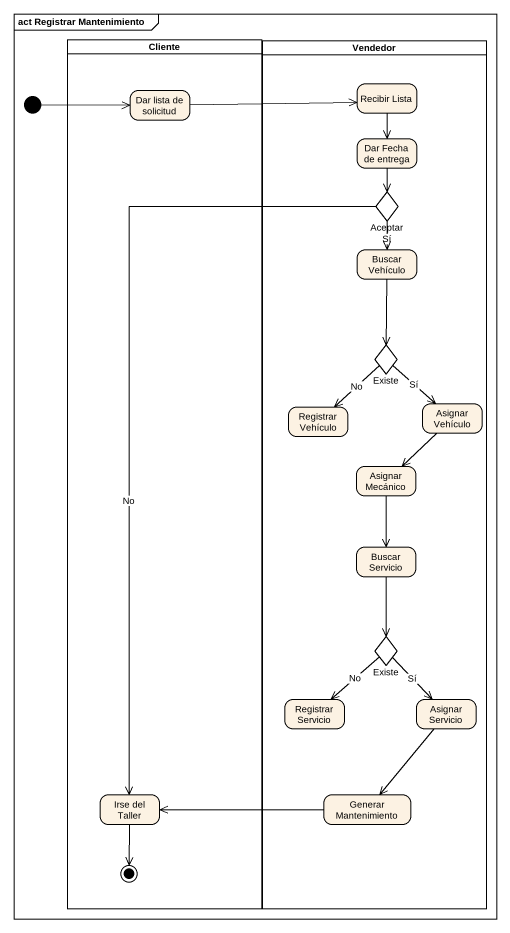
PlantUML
@startuml
mainframe act Registrar Mantenimiento
hide empty description
state Cliente <<partition>> {
  state "Dar lista de solicitud" as Dar_lista_de_solicitud
  state "Irse del Taller" as Irse_del_Taller
  Irse_del_Taller --> [*]
}
state Vendedor <<partition>> {
  state "Recibir Lista" as Recibir_Lista
  state "Dar Fecha de entrega" as Dar_Fecha_de_entrega
  state Aceptar <<choice>>
  state "Buscar Vehículo" as Buscar_Vehículo
  state Existe <<choice>>
  state "Registrar Vehículo" as Registrar_Vehículo
  state "Asignar Vehículo" as Asignar_Vehículo
  state "Asignar Mecánico" as Asignar_Mecánico
  state "Buscar Servicio" as Buscar_Servicio
  state "Existe" as Existe_2 <<choice>>
  state "Registrar Servicio" as Registrar_Servicio
  state "Asignar Servicio" as Asignar_Servicio
  state "Generar Mantenimiento" as Generar_Mantenimiento
}
state initial1 <<start>>
initial1 -right-> Dar_lista_de_solicitud
Dar_lista_de_solicitud -right-> Recibir_Lista
Recibir_Lista --> Dar_Fecha_de_entrega
Dar_Fecha_de_entrega --> Aceptar
Aceptar --> Buscar_Vehículo : Sí
Aceptar --> Irse_del_Taller : No
Buscar_Vehículo --> Existe
Existe --> Registrar_Vehículo : No
Existe --> Asignar_Vehículo : Sí
Asignar_Vehículo --> Asignar_Mecánico
Asignar_Mecánico --> Buscar_Servicio
Buscar_Servicio --> Existe_2
Existe_2 --> Registrar_Servicio : No
Existe_2 --> Asignar_Servicio : Sí
Asignar_Servicio --> Generar_Mantenimiento
Generar_Mantenimiento -left-> Irse_del_Taller
@enduml
